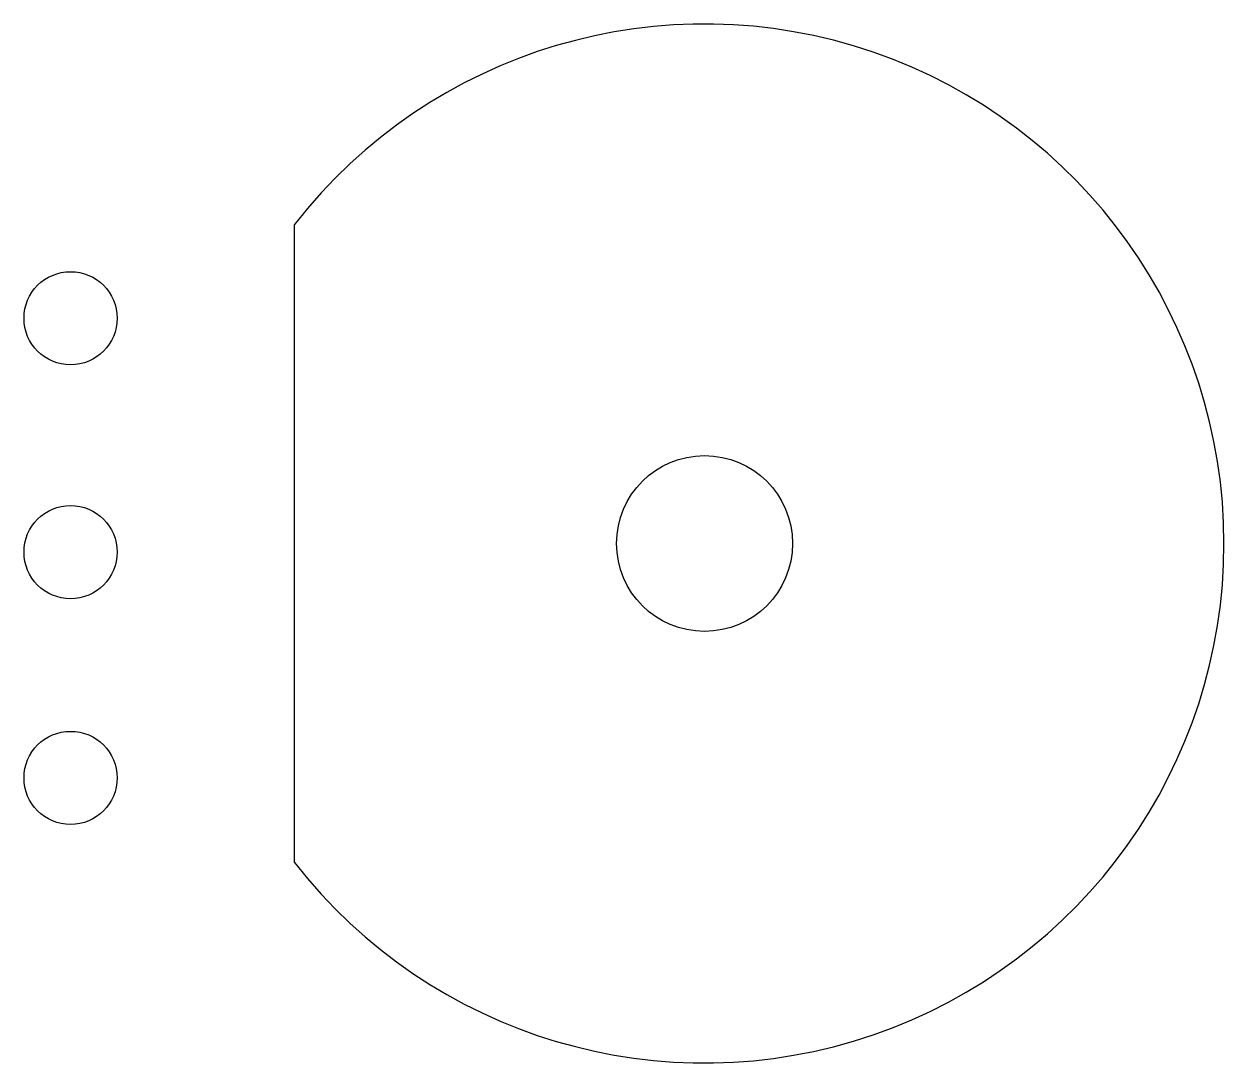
# Model space of a CAD drawing. Header units: millimetres. Extents: x 137.973 to 138.363, y 144.754 to 145.092.
import ezdxf

# ---------------------------------------------------------------- set-up
doc = ezdxf.new("R2010")
doc.units = ezdxf.units.MM
doc.header["$MEASUREMENT"] = 0
doc.layers.get('0').update_dxf_attribs({"linetype": 'CONTINUOUS'})

msp = doc.modelspace()

# ---------------------------------------------------------------- linework, layer by layer
at = {"linetype": 'Continuous'}
msp.add_line((138.0610972902925, 144.8192663452297), (138.0610972902925, 145.0264070889133), dxfattribs=at)
for centre, radius in [((137.9883556737269, 144.9959817356196), 0.01512201492138843), ((138.194255165111, 144.9228367170715), 0.02855904966852557), ((137.9883556737269, 144.9200415144468), 0.01512201492138843), ((137.9883556737269, 144.8467199325961), 0.01512201492138843)]:
    msp.add_circle(centre, radius, dxfattribs=at)
msp.add_arc((138.194255165111, 144.9228367170715), 0.1686945213978389, 217.875824369973, 142.124175630027, dxfattribs=at)

doc.saveas('drawing.dxf')
